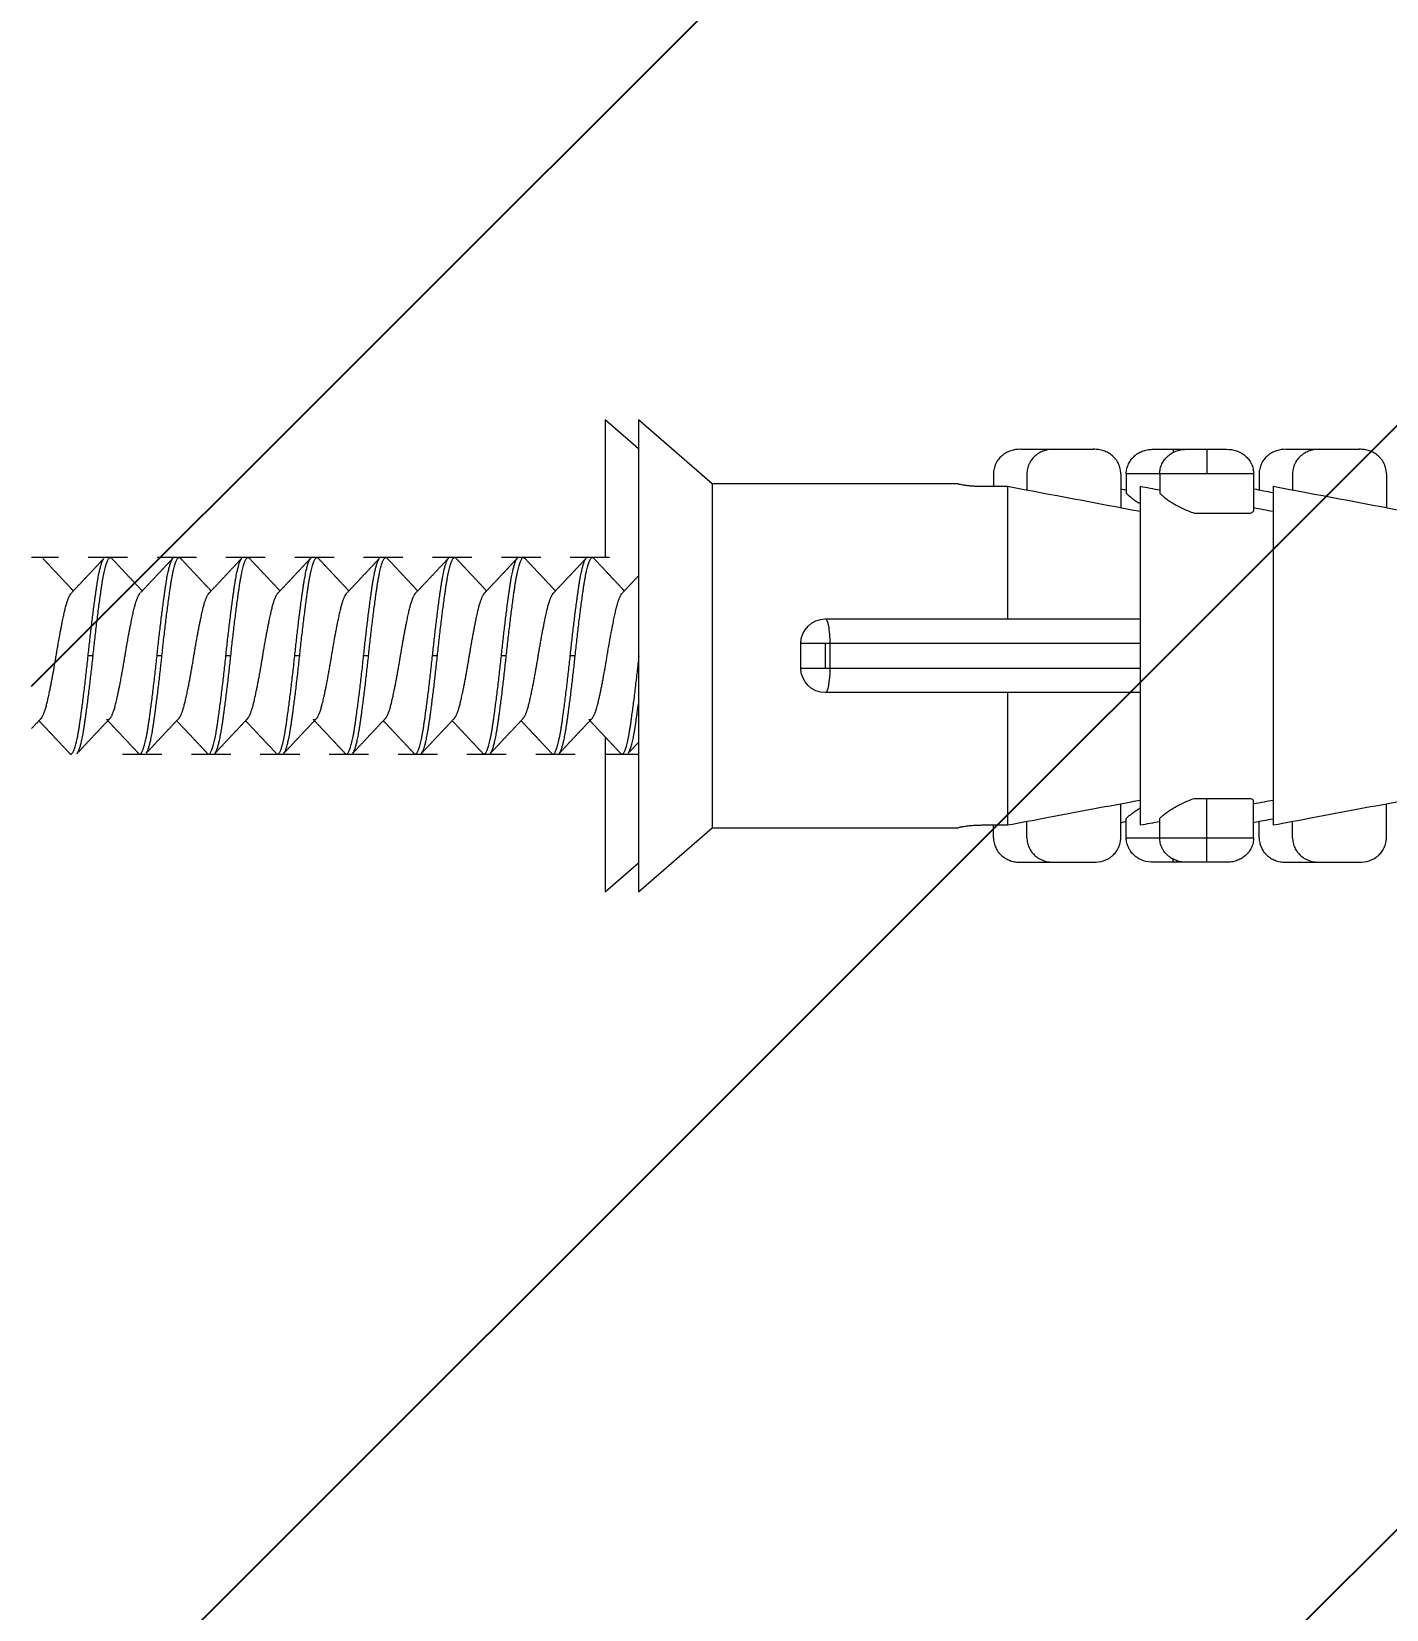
# Model space of a CAD drawing. Header units: millimetres. Extents: x 2433 to 4809, y -10272 to -6912.
# Drawn here: x 4388.36 to 4415.9, y -9256.91 to -9224.82 of the extents above; entities that cross this region are included whole.
import ezdxf

# ---------------------------------------------------------------- set-up
doc = ezdxf.new("R2010")
doc.units = ezdxf.units.MM
doc.layers.add('DIM', color=3, linetype='Continuous', lineweight=13)
doc.layers.add('hatch', color=2, linetype='Continuous')
doc.styles.add('ARIAL', font='arial.ttf')
doc.dimstyles.get("Standard").update_dxf_attribs({"dimtxt": 15, "dimasz": 15, "dimexe": 0.18, "dimexo": 0.0625, "dimgap": 4, "dimtad": 0, "dimtih": 1, "dimtoh": 1, "dimdec": 1, "dimdsep": 46, "dimtxsty": 'ARIAL', "dimcen": 0, "dimclrd": 3, "dimclre": 3, "dimclrt": 3, "dimadec": 0, "dimazin": 0, "dimtfac": 1, "dimtdec": 1, "dimtofl": 0, "dimtmove": 0, "dimatfit": 3, "dimfxl": 1, "dimtolj": 1, "dimtzin": 0, "dimarcsym": 0})

# ---------------------------------------------------------------- blocks, each defined once
blk = doc.blocks.new('*D52')
at = {"layer": 'Defpoints', "color": 0, "transparency": 16777216}
for p in [(4571.19, -9105.467), (4571.19, -9105.467), (4388.361, -9574.132)]:
    blk.add_point(p, dxfattribs=at)
at = {"layer": 'DIM', "color": 3, "lineweight": -2, "transparency": 16777216}
for p, q in [((4571.252, -9105.467), (4571.37, -9105.467)), ((4571.19, -9123.467), (4571.19, -9325.61)), ((4571.19, -9556.132), (4571.19, -9353.99)), ((4388.424, -9574.132), (4571.37, -9574.132))]:
    blk.add_line(p, q, dxfattribs=at)
at = {"layer": 'DIM', "color": 3, "transparency": 16777216}
for points in [[(4568.19, -9123.467), (4574.19, -9123.467), (4571.19, -9105.467)], [(4568.19, -9556.132), (4574.19, -9556.132), (4571.19, -9574.132)]]:
    blk.add_solid(points, dxfattribs=at)
at = {"layer": 'DIM', "color": 3, "transparency": 16777216, "insert": (4571.19, -9339.8), "char_height": 18, "attachment_point": 5, "style": 'ARIAL'}
blk.add_mtext('\\A1;468.7', dxfattribs=at)

msp = doc.modelspace()

# ---------------------------------------------------------------- hatches: boundary and pattern name
at = {"layer": 'hatch'}
h = msp.add_hatch(dxfattribs=at)
h.set_pattern_fill('ANSI31', color=256, scale=5)
h.set_pattern_definition([(45, (-10748.396, -4416.275), (-11.22532, 11.22532), [])])
h.paths.add_polyline_path([(4388.361, -9950.155), (4438.361, -9950.155), (4438.361, -7879.589), (4388.361, -7879.589)])

# ---------------------------------------------------------------- linework, layer by layer
at = {"linetype": 'Continuous', "lineweight": 18, "extrusion": (-1, -2.22045e-16, 0)}
for p, q in [((4400.018, -9232.716), (4400.018, -9235.516)), ((4400.698, -9233.305), (4400.018, -9232.716)), ((4400.698, -9232.716), (4400.698, -9237.516)), ((4402.198, -9234.016), (4400.698, -9232.716)), ((4408.468, -9233.316), (4409.148, -9233.316)), ((4409.148, -9233.316), (4409.948, -9233.316)), ((4411.168, -9233.316), (4411.568, -9233.316)), ((4411.568, -9233.316), (4411.854, -9233.316)), ((4411.848, -9233.316), (4412.248, -9233.316)), ((4412.248, -9233.316), (4412.648, -9233.316)), ((4413.868, -9233.316), (4414.548, -9233.316)), ((4414.548, -9233.316), (4415.348, -9233.316)), ((4407.914, -9233.816), (4407.914, -9234.068)), ((4408.594, -9233.816), (4408.594, -9234.143)), ((4410.502, -9233.816), (4410.502, -9234.502)), ((4410.614, -9233.816), (4410.614, -9234.21)), ((4411.294, -9233.816), (4411.294, -9234.21)), ((4413.202, -9233.816), (4413.202, -9234.578)), ((4413.314, -9233.816), (4413.314, -9234.143)), ((4413.994, -9233.816), (4413.994, -9234.143)), ((4415.902, -9233.816), (4415.902, -9234.502)), ((4407.198, -9234.016), (4402.198, -9234.016)), ((4402.198, -9234.016), (4402.198, -9237.516)), ((4407.198, -9234.016), (4407.198, -9234.018)), ((4407.698, -9234.068), (4408.198, -9234.068)), ((4408.198, -9234.068), (4408.198, -9236.766)), ((4410.898, -9234.068), (4410.898, -9237.516)), ((4413.598, -9234.068), (4413.598, -9237.516)), ((4411.996, -9234.616), (4413.14, -9234.616)), ((4388.911, -9235.516), (4388.361, -9235.516)), ((4390.311, -9235.516), (4389.511, -9235.516)), ((4391.711, -9235.516), (4390.911, -9235.516)), ((4393.111, -9235.516), (4392.311, -9235.516)), ((4394.511, -9235.516), (4393.711, -9235.516)), ((4395.911, -9235.516), (4395.111, -9235.516)), ((4397.311, -9235.516), (4396.511, -9235.516)), ((4398.711, -9235.516), (4397.911, -9235.516)), ((4400.111, -9235.516), (4399.311, -9235.516)), ((4404.498, -9236.766), (4410.898, -9236.766)), ((4400.698, -9237.516), (4400.698, -9242.316)), ((4402.198, -9237.516), (4402.198, -9241.016)), ((4403.998, -9237.766), (4403.998, -9237.266)), ((4410.898, -9237.516), (4410.898, -9240.964)), ((4413.598, -9237.516), (4413.598, -9240.964)), ((4410.898, -9238.266), (4404.498, -9238.266)), ((4408.198, -9238.266), (4408.198, -9240.964)), ((4400.018, -9239.173), (4400.018, -9242.316)), ((4390.211, -9239.516), (4391.011, -9239.516)), ((4391.611, -9239.516), (4392.411, -9239.516)), ((4393.011, -9239.516), (4393.811, -9239.516)), ((4394.411, -9239.516), (4395.211, -9239.516)), ((4395.811, -9239.516), (4396.611, -9239.516)), ((4397.211, -9239.516), (4398.011, -9239.516)), ((4398.611, -9239.516), (4399.411, -9239.516)), ((4400.011, -9239.516), (4400.698, -9239.516)), ((4411.996, -9240.416), (4412.248, -9240.416)), ((4412.248, -9240.416), (4413.14, -9240.416)), ((4410.502, -9241.216), (4410.502, -9240.53)), ((4413.202, -9241.216), (4413.202, -9240.455)), ((4415.902, -9241.216), (4415.902, -9240.53)), ((4400.698, -9242.316), (4402.198, -9241.016)), ((4402.198, -9241.016), (4407.198, -9241.016)), ((4407.198, -9241.015), (4407.198, -9241.016)), ((4408.198, -9240.964), (4407.698, -9240.964)), ((4407.914, -9241.216), (4407.914, -9240.964)), ((4408.594, -9241.216), (4408.594, -9240.89)), ((4410.614, -9241.216), (4410.614, -9240.823)), ((4411.294, -9241.216), (4411.294, -9240.823)), ((4413.314, -9241.216), (4413.314, -9240.89)), ((4413.994, -9241.216), (4413.994, -9240.89)), ((4400.018, -9242.316), (4400.698, -9241.727)), ((4408.468, -9241.716), (4409.148, -9241.716)), ((4409.148, -9241.716), (4409.948, -9241.716)), ((4411.568, -9241.716), (4411.168, -9241.716)), ((4411.852, -9241.716), (4411.568, -9241.716)), ((4412.248, -9241.716), (4411.848, -9241.716)), ((4412.648, -9241.716), (4412.248, -9241.716)), ((4413.868, -9241.716), (4414.548, -9241.716)), ((4414.548, -9241.716), (4415.348, -9241.716))]:
    msp.add_line(p, q, dxfattribs=at)
at = {"linetype": 'Continuous', "lineweight": 13, "extrusion": (-1, -2.22045e-16, 0)}
for p, q in [((4411.568, -9233.316), (4411.568, -9233.379)), ((4412.248, -9233.316), (4412.248, -9233.816)), ((4411.294, -9233.816), (4410.614, -9233.816)), ((4412.248, -9233.816), (4411.294, -9233.816)), ((4413.202, -9233.816), (4412.248, -9233.816)), ((4389.611, -9237.516), (4389.511, -9237.516)), ((4391.011, -9237.516), (4390.911, -9237.516)), ((4392.411, -9237.516), (4392.311, -9237.516)), ((4393.811, -9237.516), (4393.711, -9237.516)), ((4395.211, -9237.516), (4395.111, -9237.516)), ((4396.611, -9237.516), (4396.511, -9237.516)), ((4398.011, -9237.516), (4397.911, -9237.516)), ((4399.411, -9237.516), (4399.311, -9237.516)), ((4404.498, -9237.266), (4403.998, -9237.266)), ((4404.593, -9237.266), (4404.498, -9237.266)), ((4404.498, -9237.766), (4404.498, -9237.266)), ((4410.898, -9237.266), (4404.593, -9237.266)), ((4404.593, -9237.766), (4404.593, -9237.266)), ((4403.998, -9237.766), (4404.498, -9237.766)), ((4404.498, -9237.766), (4404.593, -9237.766)), ((4404.593, -9237.766), (4410.898, -9237.766)), ((4412.248, -9241.216), (4412.248, -9240.416)), ((4410.614, -9241.216), (4411.294, -9241.216)), ((4411.294, -9241.216), (4412.248, -9241.216)), ((4412.248, -9241.216), (4413.202, -9241.216)), ((4412.248, -9241.716), (4412.248, -9241.216)), ((4411.568, -9241.716), (4411.568, -9241.653))]:
    msp.add_line(p, q, dxfattribs=at)
at = {"linetype": 'Continuous', "lineweight": 18, "extrusion": (0, 0, -1)}
for centre, start, end in [((-4404.498, -9237.266), 0, 90), ((-4404.498, -9237.766), 270, 0)]:
    msp.add_arc(centre, 0.5, start, end, dxfattribs=at)
at = {"linetype": 'Continuous', "lineweight": 13}
for centre, start_param, end_param in [((4404.498, -9237.266), 1.570796, 3.141593), ((4404.498, -9237.766), 0, 1.570796)]:
    msp.add_ellipse(centre, major_axis=(0, -0.5), ratio=0.190423, start_param=start_param, end_param=end_param, dxfattribs=at)
at = {"linetype": 'Continuous', "lineweight": 18}
for points, knots in [([(4408.468, -9233.316), (4408.399, -9233.316), (4408.33, -9233.326), (4408.248, -9233.353), (4408.232, -9233.359), (4408.2, -9233.373), (4408.169, -9233.389), (4408.14, -9233.407), (4408.118, -9233.422), (4408.111, -9233.427), (4408.098, -9233.438), (4408.091, -9233.444), (4408.058, -9233.472), (4408.034, -9233.497), (4408.003, -9233.539), (4407.993, -9233.553), (4407.979, -9233.575), (4407.975, -9233.583), (4407.967, -9233.598), (4407.963, -9233.606), (4407.945, -9233.646), (4407.934, -9233.678), (4407.922, -9233.729), (4407.919, -9233.747), (4407.915, -9233.781), (4407.914, -9233.799), (4407.914, -9233.816)], [0, 0, 0, 0, 0.25, 0.25, 0.3125, 0.3125, 0.375, 0.4375, 0.4375, 0.46875, 0.46875, 0.5, 0.5, 0.625, 0.625, 0.6875, 0.6875, 0.71875, 0.71875, 0.75, 0.75, 0.875, 0.875, 0.9375, 0.9375, 1, 1, 1, 1]), ([(4409.148, -9233.316), (4409.078, -9233.316), (4409.01, -9233.326), (4408.927, -9233.353), (4408.911, -9233.359), (4408.879, -9233.373), (4408.848, -9233.389), (4408.819, -9233.407), (4408.798, -9233.422), (4408.791, -9233.427), (4408.777, -9233.438), (4408.77, -9233.444), (4408.737, -9233.472), (4408.713, -9233.497), (4408.682, -9233.539), (4408.672, -9233.553), (4408.659, -9233.575), (4408.655, -9233.583), (4408.646, -9233.598), (4408.642, -9233.606), (4408.624, -9233.646), (4408.613, -9233.678), (4408.602, -9233.729), (4408.599, -9233.747), (4408.595, -9233.781), (4408.594, -9233.799), (4408.594, -9233.816)], [0, 0, 0, 0, 0.25, 0.25, 0.3125, 0.3125, 0.375, 0.4375, 0.4375, 0.46875, 0.46875, 0.5, 0.5, 0.625, 0.625, 0.6875, 0.6875, 0.71875, 0.71875, 0.75, 0.75, 0.875, 0.875, 0.9375, 0.9375, 1, 1, 1, 1]), ([(4410.502, -9233.816), (4410.502, -9233.781), (4410.498, -9233.747), (4410.487, -9233.696), (4410.482, -9233.68), (4410.471, -9233.646), (4410.464, -9233.63), (4410.443, -9233.583), (4410.425, -9233.554), (4410.399, -9233.519), (4410.393, -9233.512), (4410.382, -9233.499), (4410.364, -9233.479), (4410.333, -9233.449), (4410.306, -9233.428), (4410.278, -9233.408), (4410.263, -9233.399), (4410.217, -9233.373), (4410.186, -9233.359), (4410.136, -9233.342), (4410.12, -9233.338), (4410.086, -9233.33), (4410.069, -9233.326), (4410.017, -9233.319), (4409.983, -9233.316), (4409.948, -9233.316)], [0, 0, 0, 0, 0.125, 0.125, 0.1875, 0.1875, 0.25, 0.25, 0.375, 0.375, 0.40625, 0.40625, 0.4375, 0.5, 0.5625, 0.5625, 0.625, 0.625, 0.75, 0.75, 0.8125, 0.8125, 0.875, 0.875, 1, 1, 1, 1]), ([(4410.614, -9233.816), (4410.614, -9233.781), (4410.618, -9233.747), (4410.629, -9233.696), (4410.634, -9233.68), (4410.645, -9233.646), (4410.652, -9233.63), (4410.674, -9233.583), (4410.691, -9233.554), (4410.718, -9233.519), (4410.723, -9233.512), (4410.734, -9233.499), (4410.752, -9233.479), (4410.783, -9233.449), (4410.81, -9233.428), (4410.839, -9233.408), (4410.854, -9233.399), (4410.899, -9233.373), (4410.93, -9233.359), (4410.98, -9233.342), (4410.997, -9233.338), (4411.031, -9233.33), (4411.048, -9233.326), (4411.099, -9233.319), (4411.134, -9233.316), (4411.168, -9233.316)], [0, 0, 0, 0, 0.125, 0.125, 0.1875, 0.1875, 0.25, 0.25, 0.375, 0.375, 0.40625, 0.40625, 0.4375, 0.5, 0.5625, 0.5625, 0.625, 0.625, 0.75, 0.75, 0.8125, 0.8125, 0.875, 0.875, 1, 1, 1, 1]), ([(4411.294, -9233.816), (4411.294, -9233.781), (4411.298, -9233.747), (4411.309, -9233.696), (4411.314, -9233.68), (4411.325, -9233.646), (4411.331, -9233.63), (4411.353, -9233.583), (4411.371, -9233.554), (4411.397, -9233.519), (4411.403, -9233.512), (4411.414, -9233.499), (4411.431, -9233.479), (4411.462, -9233.449), (4411.49, -9233.428), (4411.518, -9233.408), (4411.533, -9233.399), (4411.578, -9233.373), (4411.61, -9233.359), (4411.659, -9233.342), (4411.676, -9233.338), (4411.71, -9233.33), (4411.727, -9233.326), (4411.778, -9233.319), (4411.813, -9233.316), (4411.848, -9233.316)], [0, 0, 0, 0, 0.125, 0.125, 0.1875, 0.1875, 0.25, 0.25, 0.375, 0.375, 0.40625, 0.40625, 0.4375, 0.5, 0.5625, 0.5625, 0.625, 0.625, 0.75, 0.75, 0.8125, 0.8125, 0.875, 0.875, 1, 1, 1, 1]), ([(4412.648, -9233.316), (4412.718, -9233.316), (4412.786, -9233.326), (4412.868, -9233.353), (4412.885, -9233.359), (4412.916, -9233.373), (4412.947, -9233.389), (4412.977, -9233.407), (4412.998, -9233.422), (4413.005, -9233.427), (4413.019, -9233.438), (4413.026, -9233.444), (4413.059, -9233.472), (4413.082, -9233.497), (4413.114, -9233.539), (4413.123, -9233.553), (4413.137, -9233.575), (4413.141, -9233.583), (4413.149, -9233.598), (4413.153, -9233.606), (4413.172, -9233.646), (4413.183, -9233.678), (4413.194, -9233.729), (4413.197, -9233.747), (4413.201, -9233.781), (4413.202, -9233.799), (4413.202, -9233.816)], [0, 0, 0, 0, 0.25, 0.25, 0.3125, 0.3125, 0.375, 0.4375, 0.4375, 0.46875, 0.46875, 0.5, 0.5, 0.625, 0.625, 0.6875, 0.6875, 0.71875, 0.71875, 0.75, 0.75, 0.875, 0.875, 0.9375, 0.9375, 1, 1, 1, 1]), ([(4413.868, -9233.316), (4413.799, -9233.316), (4413.73, -9233.326), (4413.648, -9233.353), (4413.632, -9233.359), (4413.6, -9233.373), (4413.569, -9233.389), (4413.54, -9233.407), (4413.518, -9233.422), (4413.511, -9233.427), (4413.498, -9233.438), (4413.491, -9233.444), (4413.458, -9233.472), (4413.434, -9233.497), (4413.403, -9233.539), (4413.393, -9233.553), (4413.379, -9233.575), (4413.375, -9233.583), (4413.367, -9233.598), (4413.363, -9233.606), (4413.345, -9233.646), (4413.334, -9233.678), (4413.322, -9233.729), (4413.319, -9233.747), (4413.315, -9233.781), (4413.314, -9233.799), (4413.314, -9233.816)], [0, 0, 0, 0, 0.25, 0.25, 0.3125, 0.3125, 0.375, 0.4375, 0.4375, 0.46875, 0.46875, 0.5, 0.5, 0.625, 0.625, 0.6875, 0.6875, 0.71875, 0.71875, 0.75, 0.75, 0.875, 0.875, 0.9375, 0.9375, 1, 1, 1, 1]), ([(4414.548, -9233.316), (4414.478, -9233.316), (4414.41, -9233.326), (4414.327, -9233.353), (4414.311, -9233.359), (4414.279, -9233.373), (4414.248, -9233.389), (4414.219, -9233.407), (4414.198, -9233.422), (4414.191, -9233.427), (4414.177, -9233.438), (4414.17, -9233.444), (4414.137, -9233.472), (4414.113, -9233.497), (4414.082, -9233.539), (4414.072, -9233.553), (4414.059, -9233.575), (4414.055, -9233.583), (4414.046, -9233.598), (4414.042, -9233.606), (4414.024, -9233.646), (4414.013, -9233.678), (4414.002, -9233.729), (4413.999, -9233.747), (4413.995, -9233.781), (4413.994, -9233.799), (4413.994, -9233.816)], [0, 0, 0, 0, 0.25, 0.25, 0.3125, 0.3125, 0.375, 0.4375, 0.4375, 0.46875, 0.46875, 0.5, 0.5, 0.625, 0.625, 0.6875, 0.6875, 0.71875, 0.71875, 0.75, 0.75, 0.875, 0.875, 0.9375, 0.9375, 1, 1, 1, 1]), ([(4415.902, -9233.816), (4415.902, -9233.781), (4415.898, -9233.747), (4415.887, -9233.696), (4415.882, -9233.68), (4415.871, -9233.646), (4415.864, -9233.63), (4415.843, -9233.583), (4415.825, -9233.554), (4415.799, -9233.519), (4415.793, -9233.512), (4415.782, -9233.499), (4415.764, -9233.479), (4415.733, -9233.449), (4415.706, -9233.428), (4415.678, -9233.408), (4415.663, -9233.399), (4415.617, -9233.373), (4415.586, -9233.359), (4415.536, -9233.342), (4415.52, -9233.338), (4415.486, -9233.33), (4415.469, -9233.326), (4415.417, -9233.319), (4415.383, -9233.316), (4415.348, -9233.316)], [0, 0, 0, 0, 0.125, 0.125, 0.1875, 0.1875, 0.25, 0.25, 0.375, 0.375, 0.40625, 0.40625, 0.4375, 0.5, 0.5625, 0.5625, 0.625, 0.625, 0.75, 0.75, 0.8125, 0.8125, 0.875, 0.875, 1, 1, 1, 1]), ([(4407.198, -9234.018), (4407.198, -9234.019), (4407.201, -9234.02), (4407.211, -9234.023), (4407.215, -9234.024), (4407.224, -9234.026), (4407.23, -9234.027), (4407.249, -9234.031), (4407.264, -9234.034), (4407.291, -9234.038), (4407.301, -9234.04), (4407.322, -9234.043), (4407.333, -9234.044), (4407.367, -9234.049), (4407.392, -9234.052), (4407.426, -9234.055), (4407.433, -9234.056), (4407.447, -9234.057), (4407.469, -9234.059), (4407.506, -9234.062), (4407.536, -9234.064), (4407.567, -9234.065), (4407.584, -9234.066), (4407.632, -9234.067), (4407.665, -9234.068), (4407.698, -9234.068)], [0, 0, 0, 0, 0.125, 0.125, 0.1875, 0.1875, 0.25, 0.25, 0.375, 0.375, 0.4375, 0.4375, 0.5, 0.5, 0.625, 0.625, 0.65625, 0.65625, 0.6875, 0.75, 0.8125, 0.8125, 0.875, 0.875, 1, 1, 1, 1]), ([(4410.614, -9234.21), (4410.628, -9234.224), (4410.643, -9234.239), (4410.679, -9234.27), (4410.699, -9234.286), (4410.733, -9234.311), (4410.744, -9234.32), (4410.769, -9234.337), (4410.782, -9234.346), (4410.822, -9234.373), (4410.85, -9234.391), (4410.883, -9234.411), (4410.885, -9234.413), (4410.888, -9234.414)], [0, 0, 0, 0, 0.244671, 0.244671, 0.489341, 0.489341, 0.611677, 0.611677, 0.734012, 0.734012, 0.978683, 0.978683, 1, 1, 1, 1]), ([(4411.294, -9234.21), (4411.307, -9234.224), (4411.323, -9234.239), (4411.358, -9234.27), (4411.378, -9234.286), (4411.412, -9234.311), (4411.424, -9234.32), (4411.448, -9234.337), (4411.461, -9234.346), (4411.501, -9234.373), (4411.529, -9234.391), (4411.589, -9234.428), (4411.621, -9234.446), (4411.672, -9234.473), (4411.689, -9234.483), (4411.724, -9234.501), (4411.742, -9234.51), (4411.797, -9234.536), (4411.835, -9234.553), (4411.913, -9234.586), (4411.954, -9234.601), (4411.996, -9234.616)], [0, 0, 0, 0, 0.125, 0.125, 0.25, 0.25, 0.3125, 0.3125, 0.375, 0.375, 0.5, 0.5, 0.625, 0.625, 0.6875, 0.6875, 0.75, 0.75, 0.875, 0.875, 1, 1, 1, 1]), ([(4411.294, -9240.823), (4411.307, -9240.809), (4411.323, -9240.794), (4411.358, -9240.763), (4411.378, -9240.747), (4411.412, -9240.721), (4411.424, -9240.713), (4411.448, -9240.695), (4411.461, -9240.686), (4411.501, -9240.659), (4411.529, -9240.641), (4411.589, -9240.605), (4411.621, -9240.586), (4411.672, -9240.559), (4411.689, -9240.55), (4411.724, -9240.532), (4411.742, -9240.523), (4411.797, -9240.496), (4411.835, -9240.479), (4411.913, -9240.447), (4411.954, -9240.431), (4411.996, -9240.416)], [0, 0, 0, 0, 0.125, 0.125, 0.25, 0.25, 0.3125, 0.3125, 0.375, 0.375, 0.5, 0.5, 0.625, 0.625, 0.6875, 0.6875, 0.75, 0.75, 0.875, 0.875, 1, 1, 1, 1]), ([(4410.898, -9240.456), (4410.837, -9240.467), (4410.776, -9240.479), (4410.144, -9240.598), (4409.572, -9240.706), (4408.733, -9240.864), (4408.465, -9240.914), (4408.198, -9240.964)], [0, 0, 0, 0, 0.067447, 0.067447, 0.702741, 0.702741, 1, 1, 1, 1]), ([(4410.614, -9240.823), (4410.628, -9240.809), (4410.643, -9240.794), (4410.679, -9240.763), (4410.699, -9240.747), (4410.733, -9240.721), (4410.744, -9240.713), (4410.769, -9240.695), (4410.782, -9240.686), (4410.822, -9240.659), (4410.85, -9240.641), (4410.883, -9240.621), (4410.885, -9240.62), (4410.888, -9240.618)], [0, 0, 0, 0, 0.244671, 0.244671, 0.489341, 0.489341, 0.611677, 0.611677, 0.734012, 0.734012, 0.978683, 0.978683, 1, 1, 1, 1]), ([(4413.598, -9240.456), (4413.537, -9240.467), (4413.476, -9240.479), (4413.344, -9240.504), (4413.273, -9240.517), (4413.202, -9240.53)], [0, 0, 0, 0, 0.459752, 0.459752, 1, 1, 1, 1]), ([(4416.298, -9240.456), (4416.237, -9240.467), (4416.176, -9240.479), (4415.544, -9240.598), (4414.972, -9240.706), (4414.133, -9240.864), (4413.865, -9240.914), (4413.598, -9240.964)], [0, 0, 0, 0, 0.067447, 0.067447, 0.702741, 0.702741, 1, 1, 1, 1]), ([(4407.698, -9240.964), (4407.665, -9240.964), (4407.632, -9240.965), (4407.584, -9240.967), (4407.568, -9240.967), (4407.537, -9240.969), (4407.521, -9240.97), (4407.476, -9240.973), (4407.447, -9240.975), (4407.407, -9240.979), (4407.393, -9240.981), (4407.368, -9240.984), (4407.356, -9240.985), (4407.321, -9240.99), (4407.301, -9240.993), (4407.278, -9240.997), (4407.273, -9240.997), (4407.265, -9240.999), (4407.253, -9241.001), (4407.235, -9241.004), (4407.224, -9241.007), (4407.215, -9241.009), (4407.211, -9241.01), (4407.201, -9241.012), (4407.198, -9241.014), (4407.198, -9241.015)], [0, 0, 0, 0, 0.125, 0.125, 0.1875, 0.1875, 0.25, 0.25, 0.375, 0.375, 0.4375, 0.4375, 0.5, 0.5, 0.625, 0.625, 0.65625, 0.65625, 0.6875, 0.75, 0.8125, 0.8125, 0.875, 0.875, 1, 1, 1, 1]), ([(4407.914, -9241.216), (4407.914, -9241.251), (4407.918, -9241.286), (4407.929, -9241.336), (4407.934, -9241.353), (4407.945, -9241.386), (4407.952, -9241.402), (4407.974, -9241.449), (4407.991, -9241.479), (4408.018, -9241.514), (4408.023, -9241.521), (4408.034, -9241.534), (4408.052, -9241.553), (4408.083, -9241.583), (4408.11, -9241.605), (4408.139, -9241.625), (4408.154, -9241.634), (4408.199, -9241.66), (4408.23, -9241.673), (4408.28, -9241.69), (4408.297, -9241.695), (4408.331, -9241.703), (4408.348, -9241.706), (4408.399, -9241.714), (4408.434, -9241.716), (4408.468, -9241.716)], [0, 0, 0, 0, 0.125, 0.125, 0.1875, 0.1875, 0.25, 0.25, 0.375, 0.375, 0.40625, 0.40625, 0.4375, 0.5, 0.5625, 0.5625, 0.625, 0.625, 0.75, 0.75, 0.8125, 0.8125, 0.875, 0.875, 1, 1, 1, 1]), ([(4408.594, -9241.216), (4408.594, -9241.251), (4408.598, -9241.286), (4408.609, -9241.336), (4408.614, -9241.353), (4408.625, -9241.386), (4408.631, -9241.402), (4408.653, -9241.449), (4408.671, -9241.479), (4408.697, -9241.514), (4408.703, -9241.521), (4408.714, -9241.534), (4408.731, -9241.553), (4408.762, -9241.583), (4408.79, -9241.605), (4408.818, -9241.625), (4408.833, -9241.634), (4408.878, -9241.66), (4408.91, -9241.673), (4408.959, -9241.69), (4408.976, -9241.695), (4409.01, -9241.703), (4409.027, -9241.706), (4409.078, -9241.714), (4409.113, -9241.716), (4409.148, -9241.716)], [0, 0, 0, 0, 0.125, 0.125, 0.1875, 0.1875, 0.25, 0.25, 0.375, 0.375, 0.40625, 0.40625, 0.4375, 0.5, 0.5625, 0.5625, 0.625, 0.625, 0.75, 0.75, 0.8125, 0.8125, 0.875, 0.875, 1, 1, 1, 1]), ([(4409.948, -9241.716), (4410.018, -9241.716), (4410.086, -9241.707), (4410.168, -9241.679), (4410.185, -9241.673), (4410.216, -9241.659), (4410.247, -9241.644), (4410.277, -9241.625), (4410.298, -9241.61), (4410.305, -9241.605), (4410.319, -9241.594), (4410.326, -9241.589), (4410.359, -9241.56), (4410.382, -9241.535), (4410.414, -9241.494), (4410.423, -9241.48), (4410.437, -9241.457), (4410.441, -9241.449), (4410.449, -9241.434), (4410.453, -9241.426), (4410.472, -9241.387), (4410.483, -9241.354), (4410.494, -9241.303), (4410.497, -9241.286), (4410.501, -9241.251), (4410.502, -9241.234), (4410.502, -9241.216)], [0, 0, 0, 0, 0.25, 0.25, 0.3125, 0.3125, 0.375, 0.4375, 0.4375, 0.46875, 0.46875, 0.5, 0.5, 0.625, 0.625, 0.6875, 0.6875, 0.71875, 0.71875, 0.75, 0.75, 0.875, 0.875, 0.9375, 0.9375, 1, 1, 1, 1]), ([(4411.168, -9241.716), (4411.099, -9241.716), (4411.03, -9241.707), (4410.948, -9241.679), (4410.932, -9241.673), (4410.9, -9241.659), (4410.869, -9241.644), (4410.84, -9241.625), (4410.818, -9241.61), (4410.811, -9241.605), (4410.798, -9241.594), (4410.791, -9241.589), (4410.758, -9241.56), (4410.734, -9241.535), (4410.703, -9241.494), (4410.693, -9241.48), (4410.679, -9241.457), (4410.675, -9241.449), (4410.667, -9241.434), (4410.663, -9241.426), (4410.645, -9241.387), (4410.634, -9241.354), (4410.622, -9241.303), (4410.619, -9241.286), (4410.615, -9241.251), (4410.614, -9241.234), (4410.614, -9241.216)], [0, 0, 0, 0, 0.25, 0.25, 0.3125, 0.3125, 0.375, 0.4375, 0.4375, 0.46875, 0.46875, 0.5, 0.5, 0.625, 0.625, 0.6875, 0.6875, 0.71875, 0.71875, 0.75, 0.75, 0.875, 0.875, 0.9375, 0.9375, 1, 1, 1, 1]), ([(4411.848, -9241.716), (4411.778, -9241.716), (4411.71, -9241.707), (4411.627, -9241.679), (4411.611, -9241.673), (4411.579, -9241.659), (4411.548, -9241.644), (4411.519, -9241.625), (4411.498, -9241.61), (4411.491, -9241.605), (4411.477, -9241.594), (4411.47, -9241.589), (4411.437, -9241.56), (4411.413, -9241.535), (4411.382, -9241.494), (4411.372, -9241.48), (4411.359, -9241.457), (4411.355, -9241.449), (4411.346, -9241.434), (4411.342, -9241.426), (4411.324, -9241.387), (4411.313, -9241.354), (4411.302, -9241.303), (4411.299, -9241.286), (4411.295, -9241.251), (4411.294, -9241.234), (4411.294, -9241.216)], [0, 0, 0, 0, 0.25, 0.25, 0.3125, 0.3125, 0.375, 0.4375, 0.4375, 0.46875, 0.46875, 0.5, 0.5, 0.625, 0.625, 0.6875, 0.6875, 0.71875, 0.71875, 0.75, 0.75, 0.875, 0.875, 0.9375, 0.9375, 1, 1, 1, 1]), ([(4413.202, -9241.216), (4413.202, -9241.251), (4413.198, -9241.286), (4413.187, -9241.336), (4413.182, -9241.353), (4413.171, -9241.386), (4413.164, -9241.402), (4413.143, -9241.449), (4413.125, -9241.479), (4413.099, -9241.514), (4413.093, -9241.521), (4413.082, -9241.534), (4413.064, -9241.553), (4413.033, -9241.583), (4413.006, -9241.605), (4412.978, -9241.625), (4412.963, -9241.634), (4412.917, -9241.66), (4412.886, -9241.673), (4412.836, -9241.69), (4412.82, -9241.695), (4412.786, -9241.703), (4412.769, -9241.706), (4412.717, -9241.714), (4412.683, -9241.716), (4412.648, -9241.716)], [0, 0, 0, 0, 0.125, 0.125, 0.1875, 0.1875, 0.25, 0.25, 0.375, 0.375, 0.40625, 0.40625, 0.4375, 0.5, 0.5625, 0.5625, 0.625, 0.625, 0.75, 0.75, 0.8125, 0.8125, 0.875, 0.875, 1, 1, 1, 1]), ([(4413.314, -9241.216), (4413.314, -9241.251), (4413.318, -9241.286), (4413.329, -9241.336), (4413.334, -9241.353), (4413.345, -9241.386), (4413.352, -9241.402), (4413.374, -9241.449), (4413.391, -9241.479), (4413.418, -9241.514), (4413.423, -9241.521), (4413.434, -9241.534), (4413.452, -9241.553), (4413.483, -9241.583), (4413.51, -9241.605), (4413.539, -9241.625), (4413.554, -9241.634), (4413.599, -9241.66), (4413.63, -9241.673), (4413.68, -9241.69), (4413.697, -9241.695), (4413.731, -9241.703), (4413.748, -9241.706), (4413.799, -9241.714), (4413.834, -9241.716), (4413.868, -9241.716)], [0, 0, 0, 0, 0.125, 0.125, 0.1875, 0.1875, 0.25, 0.25, 0.375, 0.375, 0.40625, 0.40625, 0.4375, 0.5, 0.5625, 0.5625, 0.625, 0.625, 0.75, 0.75, 0.8125, 0.8125, 0.875, 0.875, 1, 1, 1, 1]), ([(4413.994, -9241.216), (4413.994, -9241.251), (4413.998, -9241.286), (4414.009, -9241.336), (4414.014, -9241.353), (4414.025, -9241.386), (4414.031, -9241.402), (4414.053, -9241.449), (4414.071, -9241.479), (4414.097, -9241.514), (4414.103, -9241.521), (4414.114, -9241.534), (4414.131, -9241.553), (4414.162, -9241.583), (4414.19, -9241.605), (4414.218, -9241.625), (4414.233, -9241.634), (4414.278, -9241.66), (4414.31, -9241.673), (4414.359, -9241.69), (4414.376, -9241.695), (4414.41, -9241.703), (4414.427, -9241.706), (4414.478, -9241.714), (4414.513, -9241.716), (4414.548, -9241.716)], [0, 0, 0, 0, 0.125, 0.125, 0.1875, 0.1875, 0.25, 0.25, 0.375, 0.375, 0.40625, 0.40625, 0.4375, 0.5, 0.5625, 0.5625, 0.625, 0.625, 0.75, 0.75, 0.8125, 0.8125, 0.875, 0.875, 1, 1, 1, 1]), ([(4415.348, -9241.716), (4415.418, -9241.716), (4415.486, -9241.707), (4415.568, -9241.679), (4415.585, -9241.673), (4415.616, -9241.659), (4415.647, -9241.644), (4415.677, -9241.625), (4415.698, -9241.61), (4415.705, -9241.605), (4415.719, -9241.594), (4415.726, -9241.589), (4415.759, -9241.56), (4415.782, -9241.535), (4415.814, -9241.494), (4415.823, -9241.48), (4415.837, -9241.457), (4415.841, -9241.449), (4415.849, -9241.434), (4415.853, -9241.426), (4415.872, -9241.387), (4415.883, -9241.354), (4415.894, -9241.303), (4415.897, -9241.286), (4415.901, -9241.251), (4415.902, -9241.234), (4415.902, -9241.216)], [0, 0, 0, 0, 0.25, 0.25, 0.3125, 0.3125, 0.375, 0.4375, 0.4375, 0.46875, 0.46875, 0.5, 0.5, 0.625, 0.625, 0.6875, 0.6875, 0.71875, 0.71875, 0.75, 0.75, 0.875, 0.875, 0.9375, 0.9375, 1, 1, 1, 1])]:
    msp.add_open_spline(points, degree=3, knots=knots, dxfattribs=at)
for points, degree in [([(4408.198, -9234.068), (4409.098, -9234.237), (4409.998, -9234.407), (4410.898, -9234.577)], 3), ([(4410.502, -9234.121), (4410.539, -9234.128), (4410.577, -9234.135), (4410.615, -9234.143)], 3), ([(4410.898, -9234.068), (4411.03, -9234.093), (4411.162, -9234.118), (4411.294, -9234.143)], 3), ([(4413.202, -9234.121), (4413.334, -9234.146), (4413.466, -9234.171), (4413.598, -9234.196)], 3), ([(4413.598, -9234.068), (4414.498, -9234.237), (4415.398, -9234.407), (4416.298, -9234.577)], 3), ([(4413.14, -9234.616), (4413.165, -9234.603), (4413.185, -9234.591), (4413.202, -9234.578)], 3), ([(4413.202, -9234.502), (4413.334, -9234.527), (4413.466, -9234.552), (4413.598, -9234.577)], 3), ([(4389.211, -9236.196), (4388.9, -9235.866), (4388.59, -9235.534)], 2), ([(4389.833, -9235.534), (4389.502, -9235.888), (4389.17, -9236.239)], 2), ([(4390.611, -9236.196), (4390.298, -9235.864), (4389.987, -9235.53)], 2), ([(4391.239, -9235.527), (4390.907, -9235.882), (4390.573, -9236.236)], 2), ([(4392.011, -9236.196), (4391.697, -9235.862), (4391.384, -9235.527)], 2), ([(4392.632, -9235.534), (4392.301, -9235.888), (4391.969, -9236.241)], 2), ([(4393.411, -9236.196), (4393.1, -9235.865), (4392.789, -9235.533)], 2), ([(4394.039, -9235.527), (4393.708, -9235.881), (4393.375, -9236.235)], 2), ([(4394.811, -9236.196), (4394.499, -9235.864), (4394.188, -9235.531)], 2), ([(4395.433, -9235.533), (4395.102, -9235.888), (4394.769, -9236.241)], 2), ([(4396.211, -9236.196), (4395.897, -9235.862), (4395.584, -9235.527)], 2), ([(4396.839, -9235.527), (4396.508, -9235.881), (4396.175, -9236.234)], 2), ([(4397.611, -9236.196), (4397.299, -9235.864), (4396.987, -9235.531)], 2), ([(4398.234, -9235.532), (4397.903, -9235.886), (4397.57, -9236.239)], 2), ([(4399.011, -9236.196), (4398.699, -9235.865), (4398.389, -9235.533)], 2), ([(4399.638, -9235.528), (4399.307, -9235.882), (4398.975, -9236.234)], 2), ([(4400.411, -9236.196), (4400.097, -9235.862), (4399.785, -9235.528)], 2), ([(4400.698, -9235.891), (4400.534, -9236.065), (4400.37, -9236.239)], 2), ([(4388.361, -9238.996), (4388.456, -9238.895), (4388.552, -9238.794)], 2), ([(4389.284, -9239.505), (4389.615, -9239.151), (4389.948, -9238.798)], 2), ([(4390.69, -9239.499), (4391.02, -9239.145), (4391.352, -9238.793)], 2), ([(4392.087, -9239.502), (4392.419, -9239.147), (4392.752, -9238.793)], 2), ([(4393.484, -9239.506), (4393.815, -9239.151), (4394.148, -9238.797)], 2), ([(4394.888, -9239.501), (4395.219, -9239.147), (4395.55, -9238.795)], 2), ([(4396.288, -9239.501), (4396.619, -9239.146), (4396.952, -9238.793)], 2), ([(4397.684, -9239.505), (4398.016, -9239.15), (4398.35, -9238.796)], 2), ([(4399.086, -9239.503), (4399.416, -9239.15), (4399.748, -9238.797)], 2), ([(4388.511, -9238.837), (4388.826, -9239.171), (4389.139, -9239.505)], 2), ([(4389.911, -9238.837), (4390.224, -9239.168), (4390.535, -9239.501)], 2), ([(4391.311, -9238.837), (4391.625, -9239.17), (4391.937, -9239.504)], 2), ([(4392.711, -9238.837), (4393.024, -9239.169), (4393.336, -9239.502)], 2), ([(4394.111, -9238.837), (4394.424, -9239.168), (4394.735, -9239.501)], 2), ([(4395.511, -9238.837), (4395.825, -9239.17), (4396.137, -9239.503)], 2), ([(4396.911, -9238.837), (4397.223, -9239.167), (4397.533, -9239.5)], 2), ([(4398.311, -9238.837), (4398.626, -9239.17), (4398.938, -9239.505)], 2), ([(4399.711, -9238.837), (4400.023, -9239.167), (4400.333, -9239.499)], 2), ([(4400.49, -9239.499), (4400.594, -9239.388), (4400.698, -9239.277)], 2), ([(4411.996, -9240.416), (4412.12, -9240.416), (4412.244, -9240.416), (4412.367, -9240.416)], 3), ([(4413.14, -9240.416), (4413.165, -9240.429), (4413.185, -9240.442), (4413.202, -9240.455)], 3), ([(4410.615, -9240.89), (4410.577, -9240.897), (4410.539, -9240.904), (4410.502, -9240.911)], 3), ([(4411.294, -9240.89), (4411.162, -9240.915), (4411.03, -9240.94), (4410.898, -9240.964)], 3), ([(4413.598, -9240.837), (4413.466, -9240.861), (4413.334, -9240.886), (4413.202, -9240.911)], 3)]:
    msp.add_open_spline(points, degree=degree, dxfattribs=at)
for points, weights, knots in [([(4389.511, -9237.516), (4389.599, -9236.688), (4389.686, -9236.102), (4389.758, -9235.623), (4389.833, -9235.534)], [1, 0.923879532511, 1, 0.936905762166, 0.978405807031], [0, 0, 0, 0.546785, 0.546785, 1, 1, 1]), ([(4389.611, -9237.516), (4389.699, -9236.688), (4389.786, -9236.102), (4389.874, -9235.516), (4389.961, -9235.516), (4389.974, -9235.516), (4389.987, -9235.53)], [1, 0.923879532511, 1, 0.923879532511, 1, 0.988306138301, 0.980205171022], [0, 0, 0, 0.464334, 0.464334, 0.928668, 0.928668, 1, 1, 1]), ([(4390.911, -9237.516), (4390.999, -9236.688), (4391.086, -9236.102), (4391.161, -9235.602), (4391.239, -9235.527)], [1, 0.923879532511, 1, 0.934241363567, 0.982097327995], [0, 0, 0, 0.536516, 0.536516, 1, 1, 1]), ([(4391.011, -9237.516), (4391.099, -9236.688), (4391.186, -9236.102), (4391.274, -9235.516), (4391.361, -9235.516), (4391.372, -9235.516), (4391.384, -9235.527)], [1, 0.923879532511, 1, 0.923879532511, 1, 0.989785720568, 0.982312661935], [0, 0, 0, 0.468563, 0.468563, 0.937126, 0.937126, 1, 1, 1]), ([(4392.311, -9237.516), (4392.399, -9236.688), (4392.486, -9236.102), (4392.558, -9235.624), (4392.632, -9235.534)], [1, 0.923879532511, 1, 0.937048504482, 0.97821856572], [0, 0, 0, 0.547346, 0.547346, 1, 1, 1]), ([(4392.411, -9237.516), (4392.499, -9236.688), (4392.586, -9236.102), (4392.674, -9235.516), (4392.761, -9235.516), (4392.775, -9235.516), (4392.789, -9235.533)], [1, 0.923879532511, 1, 0.923879532511, 1, 0.987311810546, 0.978853499255], [0, 0, 0, 0.461534, 0.461534, 0.923069, 0.923069, 1, 1, 1]), ([(4393.711, -9237.516), (4393.799, -9236.688), (4393.886, -9236.102), (4393.961, -9235.599), (4394.039, -9235.527)], [1, 0.923879532511, 1, 0.933975146727, 0.982486669636], [0, 0, 0, 0.535512, 0.535512, 1, 1, 1]), ([(4393.811, -9237.516), (4393.899, -9236.688), (4393.986, -9236.102), (4394.074, -9235.516), (4394.161, -9235.516), (4394.174, -9235.516), (4394.188, -9235.531)], [1, 0.923879532511, 1, 0.923879532511, 1, 0.987906291345, 0.979655380662], [0, 0, 0, 0.463204, 0.463204, 0.926408, 0.926408, 1, 1, 1]), ([(4395.111, -9237.516), (4395.199, -9236.688), (4395.286, -9236.102), (4395.358, -9235.622), (4395.433, -9235.534)], [1, 0.923879532511, 1, 0.936800972622, 0.978543945557], [0, 0, 0, 0.546373, 0.546373, 1, 1, 1]), ([(4395.211, -9237.516), (4395.299, -9236.688), (4395.386, -9236.102), (4395.474, -9235.516), (4395.561, -9235.516), (4395.572, -9235.516), (4395.584, -9235.527)], [1, 0.923879532511, 1, 0.923879532511, 1, 0.989633321982, 0.982090273841], [0, 0, 0, 0.468124, 0.468124, 0.936247, 0.936247, 1, 1, 1]), ([(4396.511, -9237.516), (4396.599, -9236.688), (4396.686, -9236.102), (4396.761, -9235.6), (4396.839, -9235.527)], [1, 0.923879532511, 1, 0.934017808594, 0.982424026151], [0, 0, 0, 0.535672, 0.535672, 1, 1, 1]), ([(4396.611, -9237.516), (4396.699, -9236.688), (4396.786, -9236.102), (4396.874, -9235.516), (4396.961, -9235.516), (4396.974, -9235.516), (4396.987, -9235.531)], [1, 0.923879532511, 1, 0.923879532511, 1, 0.988196449664, 0.980053512698], [0, 0, 0, 0.464023, 0.464023, 0.928047, 0.928047, 1, 1, 1]), ([(4397.911, -9237.516), (4397.999, -9236.688), (4398.086, -9236.102), (4398.159, -9235.617), (4398.234, -9235.532)], [1, 0.923879532511, 1, 0.936163531801, 0.979396681185], [0, 0, 0, 0.543885, 0.543885, 1, 1, 1]), ([(4398.011, -9237.516), (4398.099, -9236.688), (4398.186, -9236.102), (4398.274, -9235.516), (4398.361, -9235.516), (4398.375, -9235.516), (4398.389, -9235.533)], [1, 0.923879532511, 1, 0.923879532511, 1, 0.987368739607, 0.9789294855], [0, 0, 0, 0.461694, 0.461694, 0.923388, 0.923388, 1, 1, 1]), ([(4399.311, -9237.516), (4399.399, -9236.688), (4399.486, -9236.102), (4399.561, -9235.603), (4399.638, -9235.528)], [1, 0.923879532511, 1, 0.934427118148, 0.981827868126], [0, 0, 0, 0.53722, 0.53722, 1, 1, 1]), ([(4399.411, -9237.516), (4399.499, -9236.688), (4399.586, -9236.102), (4399.674, -9235.516), (4399.761, -9235.516), (4399.773, -9235.516), (4399.785, -9235.528)], [1, 0.923879532511, 1, 0.923879532511, 1, 0.989148006276, 0.9813902071], [0, 0, 0, 0.466731, 0.466731, 0.933461, 0.933461, 1, 1, 1]), ([(4388.54, -9238.805), (4388.615, -9238.747), (4388.686, -9238.435), (4388.774, -9238.055), (4388.861, -9237.516), (4388.949, -9236.978), (4389.036, -9236.597), (4389.101, -9236.317), (4389.169, -9236.241)], [0.978405862908, 0.93690571969, 1, 0.923879532511, 1, 0.923879532511, 1, 0.942890431012, 0.971474052767], [0, 0, 0, 0.231586, 0.231586, 0.510983, 0.510983, 0.790381, 0.790381, 1, 1, 1]), ([(4389.884, -9238.806), (4389.898, -9238.816), (4389.911, -9238.816), (4389.999, -9238.816), (4390.086, -9238.435), (4390.174, -9238.055), (4390.261, -9237.516), (4390.349, -9236.978), (4390.436, -9236.597), (4390.501, -9236.315), (4390.57, -9236.24)], [0.979050668778, 0.987459267614, 1, 0.923879532511, 1, 0.923879532511, 1, 0.923879532511, 1, 0.942424286746, 0.97194637691], [0, 0, 0, 0.042016, 0.042016, 0.297044, 0.297044, 0.552073, 0.552073, 0.807102, 0.807102, 1, 1, 1]), ([(4391.357, -9238.788), (4391.424, -9238.708), (4391.486, -9238.435), (4391.574, -9238.055), (4391.661, -9237.516), (4391.749, -9236.978), (4391.836, -9236.597), (4391.909, -9236.28), (4391.985, -9236.226)], [0.970072397592, 0.944346305833, 1, 0.923879532511, 1, 0.923879532511, 1, 0.935811628185, 0.979876587233], [0, 0, 0, 0.204547, 0.204547, 0.484316, 0.484316, 0.764085, 0.764085, 1, 1, 1]), ([(4392.749, -9238.796), (4392.82, -9238.725), (4392.886, -9238.435), (4392.974, -9238.055), (4393.061, -9237.516), (4393.149, -9236.978), (4393.236, -9236.597), (4393.308, -9236.285), (4393.383, -9236.227)], [0.973442484351, 0.941016187704, 1, 0.923879532511, 1, 0.923879532511, 1, 0.936791562395, 0.978556378799], [0, 0, 0, 0.21493, 0.21493, 0.492303, 0.492303, 0.769676, 0.769676, 1, 1, 1]), ([(4394.084, -9238.806), (4394.098, -9238.816), (4394.111, -9238.816), (4394.199, -9238.816), (4394.286, -9238.435), (4394.374, -9238.055), (4394.461, -9237.516), (4394.549, -9236.978), (4394.636, -9236.597), (4394.699, -9236.322), (4394.767, -9236.243)], [0.978986668102, 0.987411497035, 1, 0.923879532511, 1, 0.923879532511, 1, 0.923879532511, 1, 0.94391817938, 0.970473018986], [0, 0, 0, 0.042381, 0.042381, 0.298651, 0.298651, 0.554922, 0.554922, 0.811192, 0.811192, 1, 1, 1]), ([(4395.546, -9238.8), (4395.618, -9238.733), (4395.686, -9238.435), (4395.774, -9238.055), (4395.861, -9237.516), (4395.949, -9236.978), (4396.036, -9236.597), (4396.102, -9236.311), (4396.172, -9236.238)], [0.975054195693, 0.93959836411, 1, 0.923879532511, 1, 0.923879532511, 1, 0.941644335278, 0.972762204219], [0, 0, 0, 0.222886, 0.222886, 0.503775, 0.503775, 0.784664, 0.784664, 1, 1, 1]), ([(4396.956, -9238.789), (4397.023, -9238.71), (4397.086, -9238.435), (4397.174, -9238.055), (4397.261, -9237.516), (4397.349, -9236.978), (4397.436, -9236.597), (4397.509, -9236.28), (4397.585, -9236.226)], [0.97052701498, 0.943861251558, 1, 0.923879532511, 1, 0.923879532511, 1, 0.93575426384, 0.979955434298], [0, 0, 0, 0.205919, 0.205919, 0.485132, 0.485132, 0.764344, 0.764344, 1, 1, 1]), ([(4398.344, -9238.801), (4398.417, -9238.737), (4398.486, -9238.435), (4398.574, -9238.055), (4398.661, -9237.516), (4398.749, -9236.978), (4398.836, -9236.597), (4398.907, -9236.291), (4398.981, -9236.229)], [0.976101834565, 0.938723142251, 1, 0.923879532511, 1, 0.923879532511, 1, 0.937818860973, 0.977226537103], [0, 0, 0, 0.22226, 0.22226, 0.49836, 0.49836, 0.77446, 0.77446, 1, 1, 1]), ([(4399.686, -9238.807), (4399.699, -9238.816), (4399.711, -9238.816), (4399.799, -9238.816), (4399.886, -9238.435), (4399.974, -9238.055), (4400.061, -9237.516), (4400.149, -9236.978), (4400.236, -9236.597), (4400.299, -9236.322), (4400.367, -9236.243)], [0.980549328751, 0.988553377406, 1, 0.923879532511, 1, 0.923879532511, 1, 0.923879532511, 1, 0.943861060439, 0.970527196543], [0, 0, 0, 0.038678, 0.038678, 0.295888, 0.295888, 0.553098, 0.553098, 0.810307, 0.810307, 1, 1, 1]), ([(4389.139, -9239.505), (4389.15, -9239.516), (4389.161, -9239.516), (4389.249, -9239.516), (4389.336, -9238.93), (4389.424, -9238.345), (4389.511, -9237.516)], [0.982124948693, 0.989657139179, 1, 0.923879532511, 1, 0.923879532511, 1], [0, 0, 0, 0.063616, 0.063616, 0.531808, 0.531808, 1, 1, 1]), ([(4389.284, -9239.505), (4389.361, -9239.431), (4389.436, -9238.93), (4389.524, -9238.345), (4389.611, -9237.516)], [0.982173361476, 0.934189174126, 1, 0.923879532511, 1], [0, 0, 0, 0.463681, 0.463681, 1, 1, 1]), ([(4390.535, -9239.501), (4390.548, -9239.516), (4390.561, -9239.516), (4390.649, -9239.516), (4390.736, -9238.93), (4390.824, -9238.345), (4390.911, -9237.516)], [0.979616719618, 0.987877942307, 1, 0.923879532511, 1, 0.923879532511, 1], [0, 0, 0, 0.073752, 0.073752, 0.536876, 0.536876, 1, 1, 1]), ([(4390.69, -9239.499), (4390.765, -9239.41), (4390.836, -9238.93), (4390.924, -9238.345), (4391.011, -9237.516)], [0.97855032306, 0.936796145303, 1, 0.923879532511, 1], [0, 0, 0, 0.453646, 0.453646, 1, 1, 1]), ([(4391.937, -9239.504), (4391.95, -9239.516), (4391.961, -9239.516), (4392.049, -9239.516), (4392.136, -9238.93), (4392.224, -9238.345), (4392.311, -9237.516)], [0.981193368961, 0.989009982719, 1, 0.923879532511, 1, 0.923879532511, 1], [0, 0, 0, 0.067328, 0.067328, 0.533664, 0.533664, 1, 1, 1]), ([(4392.088, -9239.502), (4392.163, -9239.418), (4392.236, -9238.93), (4392.324, -9238.345), (4392.411, -9237.516)], [0.979870171933, 0.93581630111, 1, 0.923879532511, 1], [0, 0, 0, 0.457461, 0.457461, 1, 1, 1]), ([(4393.336, -9239.502), (4393.349, -9239.516), (4393.361, -9239.516), (4393.449, -9239.516), (4393.536, -9238.93), (4393.624, -9238.345), (4393.711, -9237.516)], [0.980126045295, 0.98824896676, 1, 0.923879532511, 1, 0.923879532511, 1], [0, 0, 0, 0.071656, 0.071656, 0.535828, 0.535828, 1, 1, 1]), ([(4393.484, -9239.505), (4393.561, -9239.432), (4393.636, -9238.93), (4393.724, -9238.345), (4393.811, -9237.516)], [0.982277635622, 0.934117759464, 1, 0.923879532511, 1], [0, 0, 0, 0.463951, 0.463951, 1, 1, 1]), ([(4394.735, -9239.501), (4394.748, -9239.516), (4394.761, -9239.516), (4394.849, -9239.516), (4394.936, -9238.93), (4395.024, -9238.345), (4395.111, -9237.516)], [0.979811799573, 0.988020674321, 1, 0.923879532511, 1, 0.923879532511, 1], [0, 0, 0, 0.072947, 0.072947, 0.536473, 0.536473, 1, 1, 1]), ([(4394.888, -9239.501), (4394.964, -9239.415), (4395.036, -9238.93), (4395.124, -9238.345), (4395.211, -9237.516)], [0.979358260405, 0.936191912776, 1, 0.923879532511, 1], [0, 0, 0, 0.456005, 0.456005, 1, 1, 1]), ([(4396.137, -9239.503), (4396.149, -9239.516), (4396.161, -9239.516), (4396.249, -9239.516), (4396.336, -9238.93), (4396.424, -9238.345), (4396.511, -9237.516)], [0.980903539732, 0.988805462807, 1, 0.923879532511, 1, 0.923879532511, 1], [0, 0, 0, 0.068495, 0.068495, 0.534248, 0.534248, 1, 1, 1]), ([(4396.288, -9239.501), (4396.364, -9239.416), (4396.436, -9238.93), (4396.524, -9238.345), (4396.611, -9237.516)], [0.979435594882, 0.936134818531, 1, 0.923879532511, 1], [0, 0, 0, 0.456227, 0.456227, 1, 1, 1]), ([(4397.533, -9239.499), (4397.548, -9239.516), (4397.561, -9239.516), (4397.649, -9239.516), (4397.736, -9238.93), (4397.824, -9238.345), (4397.911, -9237.516)], [0.978758476062, 0.987240438707, 1, 0.923879532511, 1, 0.923879532511, 1], [0, 0, 0, 0.07733, 0.07733, 0.538665, 0.538665, 1, 1, 1]), ([(4397.684, -9239.505), (4397.762, -9239.429), (4397.836, -9238.93), (4397.924, -9238.345), (4398.011, -9237.516)], [0.981780002179, 0.934460246303, 1, 0.923879532511, 1], [0, 0, 0, 0.462655, 0.462655, 1, 1, 1]), ([(4398.938, -9239.505), (4398.95, -9239.516), (4398.961, -9239.516), (4399.049, -9239.516), (4399.136, -9238.93), (4399.224, -9238.345), (4399.311, -9237.516)], [0.981697447284, 0.989362055696, 1, 0.923879532511, 1, 0.923879532511, 1], [0, 0, 0, 0.065312, 0.065312, 0.532656, 0.532656, 1, 1, 1]), ([(4399.086, -9239.503), (4399.163, -9239.424), (4399.236, -9238.93), (4399.324, -9238.345), (4399.411, -9237.516)], [0.980856555219, 0.935107371476, 1, 0.923879532511, 1], [0, 0, 0, 0.460189, 0.460189, 1, 1, 1]), ([(4400.332, -9239.498), (4400.347, -9239.516), (4400.361, -9239.516), (4400.449, -9239.516), (4400.536, -9238.93), (4400.624, -9238.345), (4400.711, -9237.516)], [0.978293598761, 0.986888327091, 1, 0.923879532511, 1, 0.923879532511, 1], [0, 0, 0, 0.079295, 0.079295, 0.539648, 0.539648, 1, 1, 1]), ([(4400.49, -9239.499), (4400.565, -9239.41), (4400.636, -9238.93), (4400.665, -9238.738), (4400.696, -9238.501)], [0.97858789252, 0.936767726668, 1, 0.973638522162, 0.965535668758], [0, 0, 0, 0.705767, 0.705767, 1, 1, 1])]:
    msp.add_rational_spline(points, weights, degree=2, knots=knots, dxfattribs=at)

# ---------------------------------------------------------------- dimensions: what is measured, and where the dimension line sits
at = {"layer": 'DIM', "color": 3}
dim = msp.add_linear_dim(base=(4571.19, -9105.467), p1=(4388.361, -9574.132), p2=(4571.19, -9105.467), angle=90, dimstyle='Standard', override={"dimtxt": 18, "dimasz": 18, "dimgap": 5}, dxfattribs=at)
dim.commit()
dim.dimension.update_dxf_attribs({"geometry": '*D52', "text_midpoint": (4571.19, -9339.8)})

doc.saveas('drawing.dxf')
